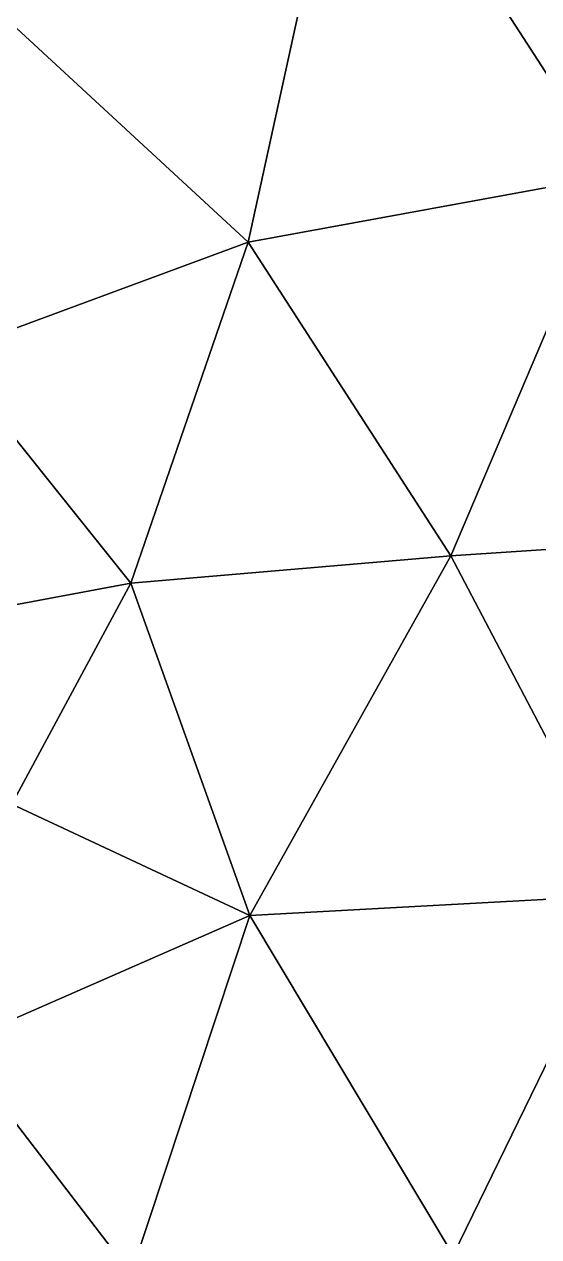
# Model space of a CAD drawing. Header units: metres. Extents: x 0 to 72, y -280 to 0.
# Drawn here: x 21.38 to 36.26, y -102.5 to -67.46 of the extents above; entities that cross this region are included whole.
import ezdxf

# ---------------------------------------------------------------- set-up
doc = ezdxf.new("R2010")
doc.units = ezdxf.units.M

msp = doc.modelspace()

# ---------------------------------------------------------------- linework, layer by layer
at = {"layer": 'layer', "color": 0}
for points in [[(27.8551, -73.7579), (30.8344, -60.1594), (20.7798, -67.2282)], [(38.3883, -71.8375), (30.8344, -60.1594), (27.8551, -73.7579)], [(38.3883, -71.8375), (45.2429, -60.925), (30.8344, -60.1594)], [(27.8551, -73.7579), (20.7798, -67.2282), (19.1326, -76.9802)], [(33.7126, -82.8269), (38.3883, -71.8375), (27.8551, -73.7579)], [(45.2007, -82.0643), (38.3883, -71.8375), (33.7126, -82.8269)], [(24.4547, -83.6142), (27.8551, -73.7579), (19.1326, -76.9802)], [(33.7126, -82.8269), (27.8551, -73.7579), (24.4547, -83.6142)], [(24.4547, -83.6142), (19.1326, -76.9802), (17.3318, -84.9399)], [(38.866, -92.627), (45.2007, -82.0643), (33.7126, -82.8269)], [(27.8989, -93.2219), (33.7126, -82.8269), (24.4547, -83.6142)], [(38.866, -92.627), (33.7126, -82.8269), (27.8989, -93.2219)], [(21.0133, -90.0067), (24.4547, -83.6142), (17.3318, -84.9399)], [(27.8989, -93.2219), (24.4547, -83.6142), (21.0133, -90.0067)], [(19.3763, -96.9459), (27.8989, -93.2219), (21.0133, -90.0067)], [(33.7873, -103.037), (38.866, -92.627), (27.8989, -93.2219)], [(45.274, -102.549), (38.866, -92.627), (33.7873, -103.037)], [(24.4654, -103.575), (27.8989, -93.2219), (19.3763, -96.9459)], [(33.7873, -103.037), (27.8989, -93.2219), (24.4654, -103.575)], [(24.4654, -103.575), (19.3763, -96.9459), (17.217, -104.754)]]:
    msp.add_3dface(points, dxfattribs=at)

doc.saveas('drawing.dxf')
